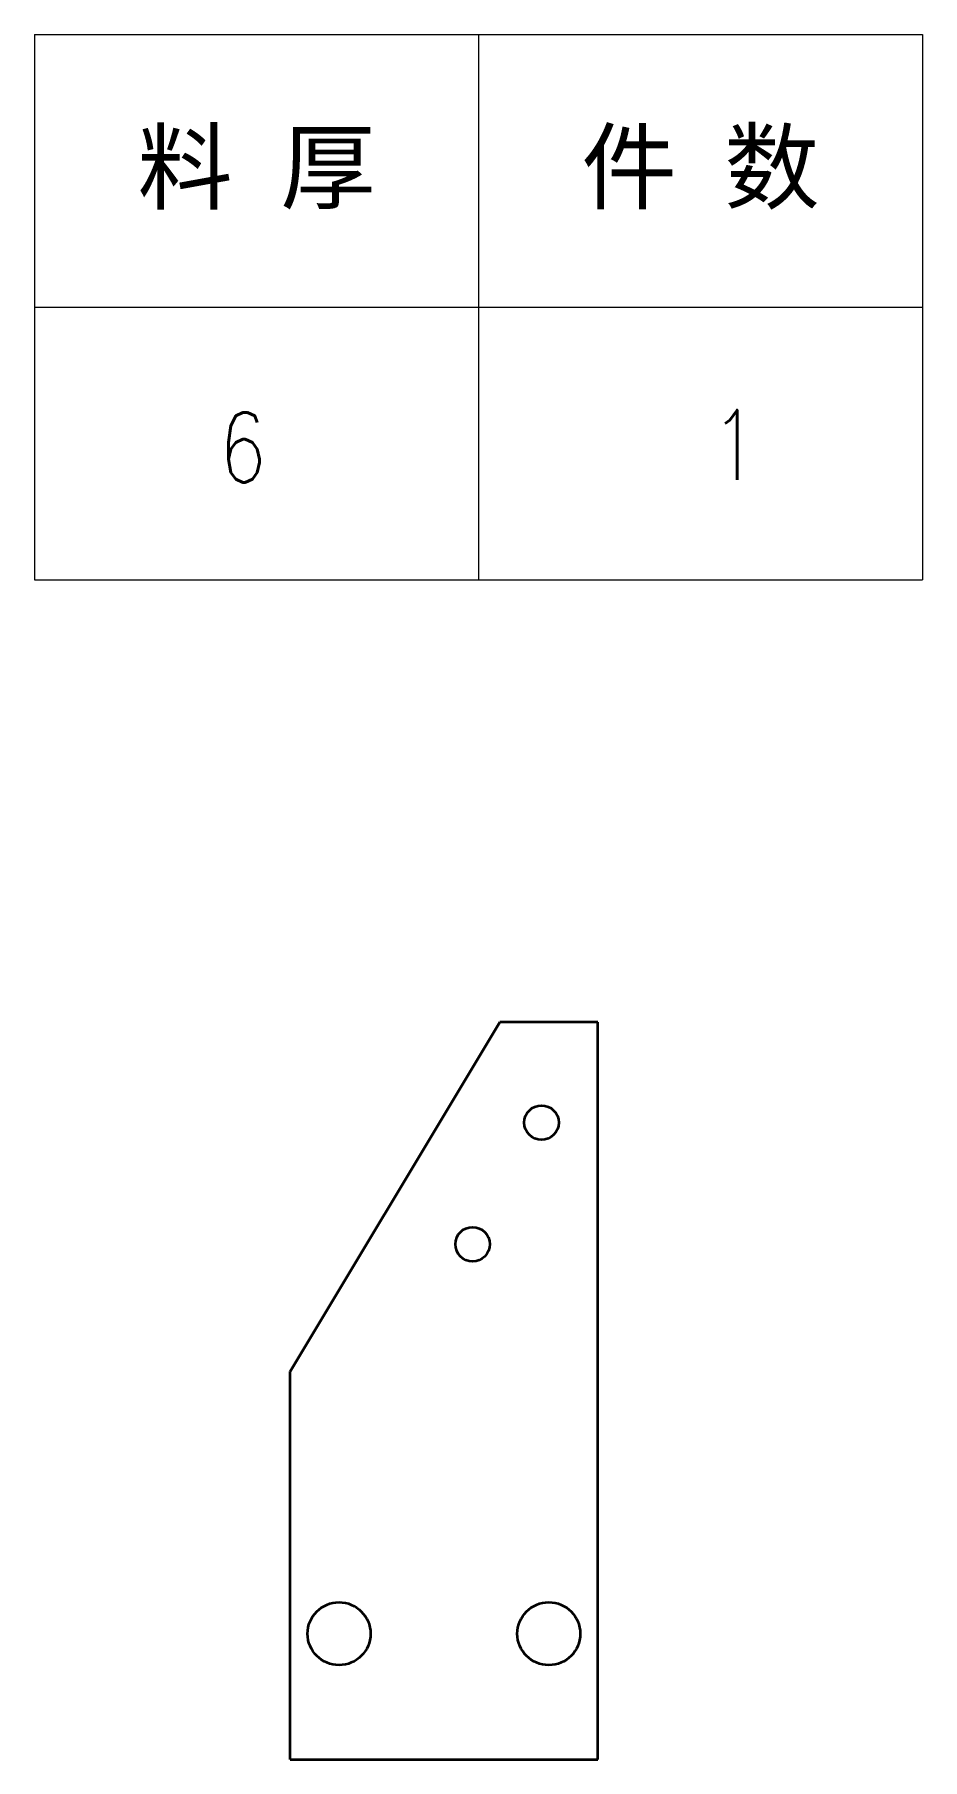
# Model space of a CAD drawing. Header units: millimetres. Extents: x -51813 to 38145, y -10860 to 38732.
# Drawn here: x -47562.2 to -47435.2, y 38201.5 to 38448.2 of the extents above; entities that cross this region are included whole.
import ezdxf
from ezdxf.enums import TextEntityAlignment as Align

# ---------------------------------------------------------------- set-up
doc = ezdxf.new("R2010")
doc.units = ezdxf.units.MM
doc.header["$LTSCALE"] = 0.5
doc.layers.add('标注线', color=3, linetype='Continuous', lineweight=18)
doc.styles.add('DIM', font='romans.shx', dxfattribs={"width": 0.8, "bigfont": 'bigfont.shx'})
doc.styles.get("Standard").update_dxf_attribs({"font": 'simplex.shx'})

# ---------------------------------------------------------------- blocks, each defined once
blk = doc.blocks.new('*T217')
at = {"color": 0, "linetype": 'ByBlock', "lineweight": -2, "transparency": 16777216}
for p, q in [((0, 0), (127, 0)), ((0, 0), (0, -78)), ((63.5, 0), (63.5, -78)), ((127, 0), (127, -78)), ((0, -39), (127, -39)), ((0, -78), (127, -78))]:
    blk.add_line(p, q, dxfattribs=at)
at = {"color": 0, "transparency": 16777216, "char_height": 10, "width": 60.5, "attachment_point": 5}
for s, insert in [('{\\fSimSun|b0|i0|c134|p2;料 厚}', (31.75, -19.5)), ('{\\fSimSun|b0|i0|c134|p2;件 数}', (95.25, -19.5))]:
    blk.add_mtext(s, dxfattribs=dict(at, insert=insert))
blk = doc.blocks.new('拆图参数')
blk.add_blockref('*T217', (-63.5, 78))
at = {"style": 'DIM', "width": 0.8}
blk.add_attdef('6', text='', height=10, dxfattribs=at).set_placement((-37.13, 18.91), align=Align.MIDDLE_LEFT)
blk.add_attdef('1', text='', height=10, dxfattribs=at).set_placement((36.65, 19.27), align=Align.MIDDLE_CENTER)

msp = doc.modelspace()

# ---------------------------------------------------------------- linework, layer by layer
at = {"color": 7, "lineweight": 35, "ltscale": 0.145774}
msp.add_line((-47495.677, 38306.961), (-47498.677, 38301.961), dxfattribs=at)
at = {"color": 7, "lineweight": 35, "ltscale": 0.35}
msp.add_line((-47481.677, 38306.961), (-47495.677, 38306.961), dxfattribs=at)
at = {"color": 7, "lineweight": 35, "ltscale": 0.125}
msp.add_line((-47481.677, 38301.961), (-47481.677, 38306.961), dxfattribs=at)
at = {"color": 7, "lineweight": 35}
for p, q in [((-47525.677, 38256.961), (-47498.677, 38301.961)), ((-47481.677, 38201.461), (-47481.677, 38301.961)), ((-47525.677, 38201.461), (-47525.677, 38256.961)), ((-47525.677, 38201.461), (-47481.677, 38201.461))]:
    msp.add_line(p, q, dxfattribs=at)
for centre, radius in [((-47489.719, 38292.581), 2.459), ((-47499.579, 38275.181), 2.459), ((-47518.677, 38219.461), 4.5), ((-47488.677, 38219.461), 4.5)]:
    msp.add_circle(centre, radius, dxfattribs=at)

# ---------------------------------------------------------------- block references
at = {"layer": '标注线'}
msp.add_blockref('拆图参数', (-47498.73, 38370.244), dxfattribs=at).add_auto_attribs({'1': '1', '6': '6'})

doc.saveas('drawing.dxf')
